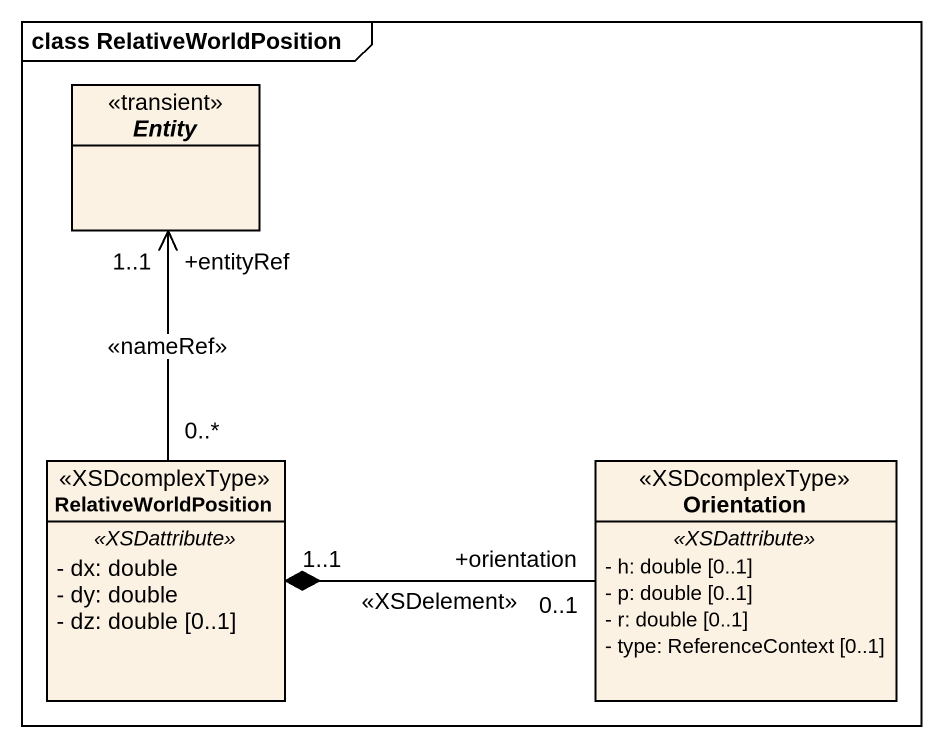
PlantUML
@startuml
mainframe class RelativeWorldPosition
hide circle
hide empty members
skinparam classAttributeIconSize 0
interface "Entity" as Entity_ <<transient>>
class RelativeWorldPosition <<XSDcomplexType>> {
  .. <<XSDattribute>> ..
  - dx: double
  - dy: double
  - dz: double [0..1]
}
class Orientation <<XSDcomplexType>> {
  .. <<XSDattribute>> ..
  - h: double [0..1]
  - p: double [0..1]
  - r: double [0..1]
  - type: ReferenceContext [0..1]
}
RelativeWorldPosition "0..*" -up-> "+entityRef\n1..1" Entity_ : <<nameRef>>
RelativeWorldPosition "1..1" *-right- "+orientation\n0..1" Orientation : <<XSDelement>>
@enduml
